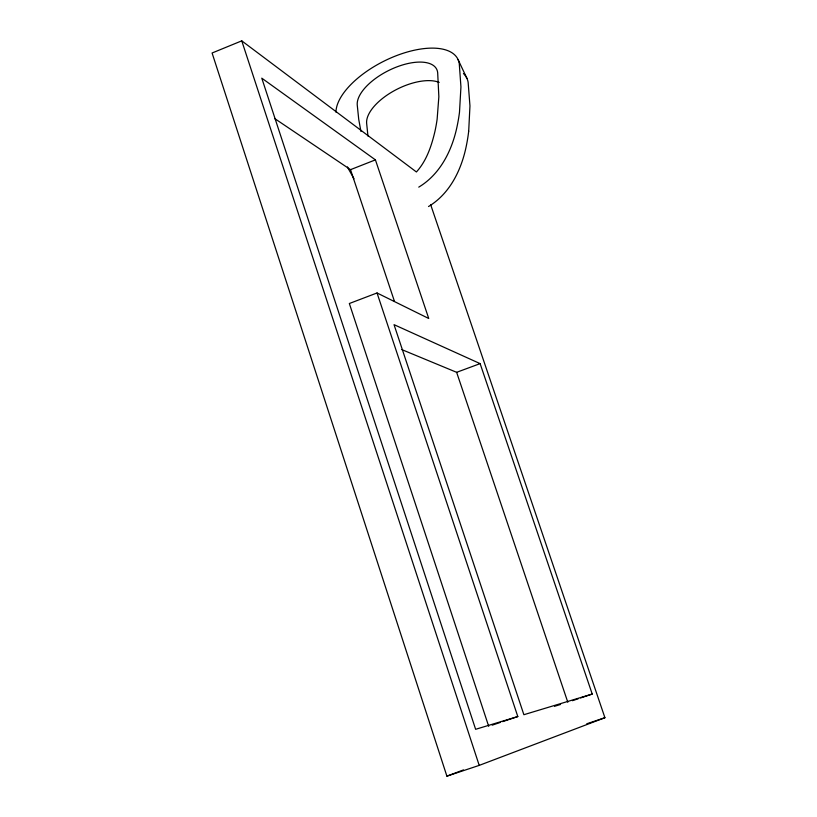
<?xml version="1.0" encoding="UTF-8"?>
<svg xmlns="http://www.w3.org/2000/svg" width="817" height="817" viewBox="0 0 817 817"><rect width="100%" height="100%" fill="white"/><g stroke="black" fill="none" stroke-linecap="round" stroke-linejoin="round"><path stroke-width="1.23" d="M468.692 131.271L469.959 105.914L468.131 82.303A66.902 31.7 -26.6 0 0 464.393 74.541M428.527 206.527C450.392 193.384 461.932 168.772 466.589 144.538A426.831 198.521 -31.3 0 0 468.682 131.271M418.753 187.134C440.649 174.021 452.475 149.542 457.316 125.287A429.385 196.407 -31.2 0 0 459.501 112.103L460.941 86.919L459.256 63.491A67.29 31.363 -26.7 0 0 395.265 56.107A67.29 31.363 -26.7 0 0 335.961 112.164M360.94 131.445L358.724 119.323L357.243 104.933A43.883 20.445 -26.7 0 1 395.459 67.454A43.883 20.445 -26.7 0 1 437.677 72.723L438.852 96.733L437.146 119.068A405.457 185.214 -31.2 0 1 434.91 131.537C431.499 145.967 426.576 160.816 416.415 171.968L241.761 40.85L212.083 53.003L446.899 776.15L479.211 765.386L604.917 717.714L430.61 204.526M274.583 118.496L350.524 169.66L375.422 159.866L428.741 318.497L377.035 292.966L349.339 303.515L488.709 726.333M446.899 776.15L463.474 769.91M401.668 349.543L456.632 372.317L480.12 363.626L592.223 694.052L580.601 697.953M492.202 725.159L500.341 722.422M502.669 721.636L517.804 716.55L377.035 292.966M572.462 700.69L578.273 698.739M586.759 723.77L604.917 717.714M554.498 706.307L560.554 704.468M517.804 716.55L475.627 729.305L261.777 78.166L375.422 159.866M592.223 694.052L523.881 714.712L394.029 324.655L480.12 363.626M354.006 178.78L348.134 168.343A463.545 220.079 -21.6 0 1 347.47 166.923M458.102 59.661L466.956 78.442M456.632 372.317L567.815 702.252M350.524 169.66L394.488 301.453M241.761 40.85L479.211 765.386M367.956 136.051L366.639 123.347A43.618 20.67 -26.6 0 1 393.447 91.147A43.618 20.67 -26.6 0 1 439.178 82.394M463.433 73.55A66.902 31.7 -26.6 0 1 463.933 74.041"/></g></svg>
